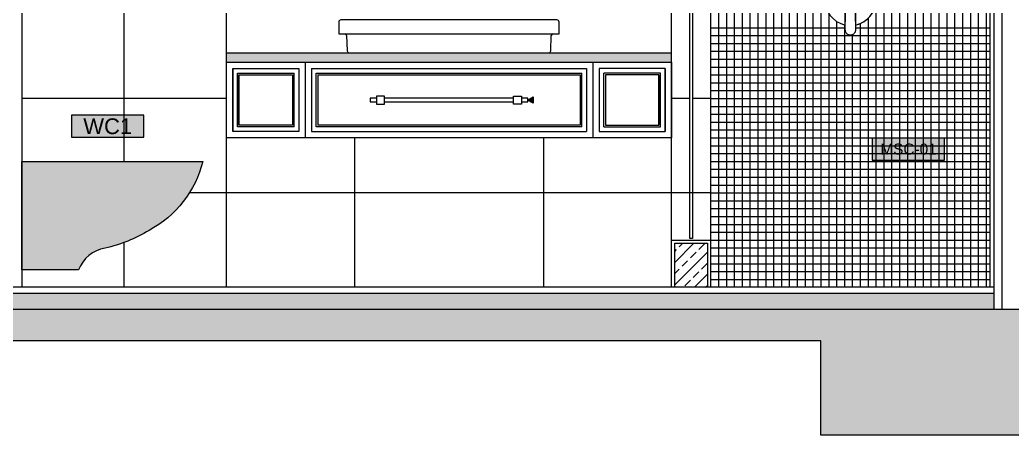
# Model space of a CAD drawing. Header units: millimetres. Extents: x -3207095 to 15275363, y 3702017 to 4798027.
# Drawn here: x 700193 to 701037, y 4470548 to 4470902 of the extents above; entities that cross this region are included whole.
import ezdxf
from ezdxf.enums import TextEntityAlignment as Align

# ---------------------------------------------------------------- set-up
doc = ezdxf.new("R2010")
doc.units = ezdxf.units.MM
doc.linetypes.add('DUZ', pattern=[500, 500])
doc.layers.get('0').update_dxf_attribs({"color": 1, "linetype": 'DUZ'})
for name, color, linetype in [('255', 255, 'Continuous'), ('a_cam', 161, 'Continuous'), ('a_duvar_alcipan', 2, 'Continuous'), ('a_duvar_tarama', 253, 'Continuous'), ('a_kolon', 4, 'Continuous'), ('a_kolon_tarama', 252, 'Continuous'), ('a_metal', 72, 'Continuous'), ('a_mobilya', 1, 'Continuous'), ('a_mobilya_tarama', 253, 'Continuous'), ('a_seramik', 241, 'Continuous'), ('a_vitrifiye', 195, 'Continuous'), ('a_yazi', 105, 'Continuous'), ('a_zemin_kaplama', 30, 'Continuous')]:
    doc.layers.add(name, color=color, linetype=linetype)
doc.styles.add('KOD', font='arial.ttf')

# ---------------------------------------------------------------- blocks, each defined once
blk = doc.blocks.new('STARCK-KLOZET_YAN')
at = {"layer": '255'}
h = blk.add_hatch(color=256, dxfattribs=at)
edge = h.paths.add_edge_path()
edge.add_line((18.00002411140667, -34.49742357332434), (3.637978807091713e-12, -34.5))
edge.add_line((3.637978807091713e-12, -34.5), (0, 0))
edge.add_line((0, 0), (57.5, 0))
edge.add_arc((24.33823148064585, 8.181951201748234), 34.15621783510314, 298.1153258103459, 346.14031253983416, ccw=False)
edge.add_arc((15.35741359649546, 20.09990886259948), 48.95434214649311, 283.13356272517495, 300.81381677036165, ccw=False)
edge.add_arc((28.35449695676652, -38.52502475920846), 11.11020608350002, 99.70856820353063, 158.7453526092208)
at = {"flags": 128}
blk.add_lwpolyline([(18.00002411140667, -34.49742357332434), (3.637978807091713e-12, -34.5), (0, 0), (57.5, 0, -0.2126705152751768), (40.43427470295865, -21.94386180611036, -0.07729806358318947), (26.48090754335863, -27.57393614081957, 0.2634496632043544)], format="xyb", close=True, dxfattribs=at)
blk = doc.blocks.new('MIXER')
blk.add_line((38756.40061730873, -3236.053562598003), (38756.40061731226, -3235.734678039901))
for centre, radius in [((38740.23269759772, -3102.673608961644), 6.350000460556679), ((38740.23269824957, -3102.67360839419), 6)]:
    blk.add_circle(centre, radius)
for centre, radius, start, end in [((38740.23269824957, -3144.67360839419), 80.4911963035139, 281.5509662925301, 258.44904306761), ((38740.23317444966, -3156.964513849432), 26.97643720485066, 0, 231.5962045508272), ((38740.23270182423, -3156.969598926723), 26.10011858083304, 314.9002041216816, 225.0997968535989), ((38740.23269824957, -3144.67360839419), 80.49119630351392, 281.6445993358919, 0), ((38740.23267430804, -3157.675583943309), 26.62148539341141, 206.5408588659325, 231.310525008394), ((38716.14940092123, -3181.042630690662), 7.951765178501921, 0.07331303088536377, 44.62011241971958), ((38764.31600447977, -3181.042630831324), 7.951766521005784, 135.3798925272191, 179.9266798774566), ((38764.3491414366, -3181.144925859493), 7.984673414745522, 135.334321370185, 179.8983758638159), ((38740.23267430804, -3157.675583943309), 26.62148539341141, 308.7049667281408, 330.3762734032101), ((38740.23317444966, -3156.964513849432), 26.97643720485066, 308.4432183138551, 0)]:
    blk.add_arc(centre, radius, start, end)
blk.add_open_spline([(38756.36424446957, -3181.03245513703), (38756.35021442358, -3194.993267881198), (38756.31073600619, -3208.984116909597), (38756.35940152836, -3226.522948944006), (38756.38046203186, -3230.033245124332), (38756.4023836727, -3235.302737613992), (38756.41524097505, -3237.061632241847), (38756.32899750752, -3240.572169401283), (38756.2261883053, -3242.329677810314), (38755.33995138808, -3245.753411684035), (38754.57832652576, -3247.340711658817), (38752.54395422707, -3250.221118029482), (38751.30022360803, -3251.481488079258), (38748.48768257211, -3253.590821813181), (38746.93794339975, -3254.426228495384), (38743.60681367599, -3255.57725336615), (38741.89150476801, -3255.8715492824), (38738.352141738, -3255.845429806755), (38736.63148833464, -3255.524514185626), (38733.30415573592, -3254.319612740453), (38731.77401233069, -3253.46739183574), (38728.97341131319, -3251.303891339493), (38727.7662976281, -3250.043710500541), (38725.77505436332, -3247.133956621564), (38725.04354855385, -3245.535395002976), (38724.21536198162, -3242.125407098935), (38724.12544031197, -3240.349384261255), (38724.05121438306, -3236.851274819881), (38724.06347567749, -3235.10148804248), (38724.08636676952, -3229.853107136932), (38724.106654599, -3226.35443060603), (38724.15419673474, -3208.874055798753), (38724.11513135202, -3194.936029757425), (38724.10115959019, -3181.032455982299)], degree=3, knots=[0, 0, 0, 0, 0.2499999999999998, 0.2499999999999998, 0.3125, 0.3125, 0.34375, 0.34375, 0.3749999999999999, 0.3749999999999999, 0.4062499999999999, 0.4062499999999999, 0.4374999999999999, 0.4374999999999999, 0.4687499999999999, 0.4687499999999999, 0.4999999999999999, 0.4999999999999999, 0.5312499999999999, 0.5312499999999999, 0.5624999999999999, 0.5624999999999999, 0.5937499999999998, 0.5937499999999998, 0.6249999999999998, 0.6249999999999998, 0.6562499999999998, 0.6562499999999998, 0.6874999999999998, 0.6874999999999998, 0.7499999999999996, 0.7499999999999996, 1, 1, 1, 1])
for points in [[(38724.1009234841, -3181.130763575252), (38724.11115266718, -3191.387404376955), (38724.13514150096, -3201.661833415366), (38724.13212932322, -3211.953429106529)], [(38756.33330955955, -3211.969176269761), (38756.33027856186, -3201.672594537383), (38756.35424581754, -3191.392574613257), (38756.36448058145, -3181.130763645106)]]:
    blk.add_open_spline(points, degree=3)
blk = doc.blocks.new('LAV')
for p, q in [((44288.93192415825, 5907.958190289231), (44288.93192415825, 5869.958190289231)), ((44981.93192415825, 5914.958190289231), (44295.93192415825, 5914.958190289231)), ((44988.93192415825, 5869.958190289231), (44988.93192415825, 5907.958190289231)), ((44288.93192415825, 5869.958190289231), (44308.93192415825, 5869.958190289231)), ((44308.93192415825, 5869.958190289231), (44968.93192415825, 5869.958190289231)), ((44313.93192415825, 5864.958190289231), (44315.61665211481, 5816.713893812313)), ((44962.24719620169, 5816.713893812313), (44963.93192415825, 5864.958190289231)), ((44968.93192415825, 5869.958190289231), (44988.93192415825, 5869.958190289231)), ((44322.61238790394, 5809.958190289231), (44955.25146041255, 5809.958190289231))]:
    blk.add_line(p, q)
for centre, radius, start, end in [((44295.93192415825, 5907.958190289231), 7, 90, 180), ((44981.93192415825, 5907.958190289231), 7, 0, 90), ((44308.93192415825, 5864.958190289231), 5, 0, 90), ((44968.93192415825, 5864.958190289231), 5, 90, 180), ((44322.61238790394, 5816.958190289231), 6.99999999999891, 181.9999999999965, 270), ((44955.25146041255, 5816.958190289231), 6.999999999999091, 270, 358.0000000000035)]:
    blk.add_arc(centre, radius, start, end)

msp = doc.modelspace()

# ---------------------------------------------------------------- hatches: boundary and pattern name
for points in [[(700236.984718594, 4470801.705706013), (700298.5634317307, 4470801.705706013), (700298.5634317307, 4470820.382309848), (700236.984718594, 4470820.382309848)], [(700917.9714343159, 4470782.268709542), (700979.5501474526, 4470782.268709542), (700979.5501474526, 4470800.945313379), (700917.9714343159, 4470800.945313379)]]:
    msp.add_hatch(color=255).paths.add_polyline_path(points)
at = {"layer": 'a_duvar_tarama'}
h = msp.add_hatch(dxfattribs=at)
h.set_pattern_fill('ANSI33', color=256, scale=53.54670707534738, style=0)
h.set_pattern_definition([(45, (690533.2022098724, 4471193.604221378), (-9.465809920796953, 9.465809920796953), []), (45, (690542.6680197774, 4471193.604221378), (-9.465809920796953, 9.465809920796953), [6.693338384418425, -3.346669192209212])])
h.paths.add_polyline_path([(700777.8589094668, 4470711.49882827), (700750.0146217877, 4470711.49882827), (700750.0146217877, 4470674.016133318), (700777.8589094668, 4470674.016133318)])
at = {"layer": 'a_kolon_tarama'}
h = msp.add_hatch(color=256, dxfattribs=at)
h.paths.add_polyline_path([(702440.4841641563, 4471545.488790968), (700076.5398949576, 4471545.488790968), (700076.5398949576, 4471518.715437431), (700874.2429822027, 4471518.715437431), (700874.2429822027, 4471438.395376818), (701061.6564569662, 4471438.395376818), (701061.6564569662, 4471518.715437431), (702253.0706893927, 4471518.715437431), (702253.0706893927, 4471438.395376818), (702440.4841641563, 4471438.395376818)])
h.paths.add_polyline_path([(701061.6564569662, 4470548.181371691), (701061.6564569662, 4470628.501432303), (702253.0706893927, 4470628.501432303), (702253.0706893927, 4470548.181371691), (702440.4841641563, 4470548.181371691), (702440.4841641563, 4470655.274785841), (700076.5398949576, 4470655.274785841), (700076.5398949576, 4470628.501432303), (700874.2429822027, 4470628.501432303), (700874.2429822027, 4470548.181371691)])
h = msp.add_hatch(dxfattribs=at)
h.set_pattern_fill('AR-CONC', color=256, scale=1.338667676883684, style=0)
h.set_pattern_definition([(130, (708967.1404578444, 4471193.604221378), (-9.60173022363318, -0.8400425475664198), [1.004000757662763, -11.0440083342904]), (185, (708967.1404578444, 4471193.604221378), (1.857419254322278, 10.06935296190377), [0.8032006061302109, -8.835206667432319]), (79.54860000000002, (708966.3403136842, 4471193.534217892), (-7.744318100745259, 9.229304301224879), [0.8532693207142432, -9.385962822363558]), (133.8158, (708967.1404578444, 4471196.281556731), (-14.28681095238599, -2.215749543919039), [1.506001136494145, -16.56601250143559]), (83.3644, (708965.9498903861, 4471196.096910188), (-12.51202752706702, 13.04020107249175), [1.279904021231401, -14.07894198458371]), (188.8158, (708967.1404578444, 4471196.281556731), (-12.51201734763618, 13.04021084509889), [1.204800909195311, -13.25281000114842]), (159, (708965.8017901673, 4471195.612222893), (-7.990601767749094, -5.389728950364553), [1.004000757662763, -11.0440083342904]), (214, (708965.8017901673, 4471195.612222893), (-3.257183701336464, 9.707349261949698), [0.8032006061302108, -8.835206667432317]), (108.5485999999999, (708965.1359069725, 4471195.163078388), (-11.24778874268286, 4.317611507548528), [0.8532693207142436, -9.385962822363565]), (142.5, (708967.1404578444, 4471193.604221378), (-0.1627800526883922, 4.456342419572186), [0, -8.728113253281625, 0, -8.96907343512069, 0, -8.868673359354414]), (172.5, (708967.1404578444, 4471193.604221378), (-3.521626865465465, 5.279862100812763), [0, -5.113710525695673, 0, -8.52731310174907, 0, -3.380135884131303]), (212.5, (708970.1256867636, 4471193.604221378), (-7.146108404993079, -0.3019347774707168), [0, -3.346669192209197, 0, -10.4416078796927, 0, -13.85521045574608]), (222.5, (708971.4643544403, 4471193.604221378), (-7.806924745042672, 1.340073041432859), [0, -4.350669949871974, 0, -6.934298566257484, 0, -9.83920742509508])])
h.paths.add_polyline_path([(700076.5398949576, 4470668.661462609), (700076.5398949576, 4470655.274785841), (701021.4964266596, 4470655.274785841), (701021.4964266596, 4470668.661462609)])
at = {"layer": 'a_mobilya_tarama'}
msp.add_hatch(color=256, dxfattribs=at).paths.add_polyline_path([(700747.3372864339, 4470873.477617173), (700368.7620674109, 4470873.477617173), (700368.7620674109, 4470865.445611112), (700747.3372864339, 4470865.445611112)])
at = {"layer": 'a_yazi'}
msp.add_hatch(color=256, dxfattribs=at).paths.add_polyline_path([(700629.7787982952, 4470835.997845026), (700629.7787982952, 4470830.619607415), (700624.8939860731, 4470833.308726221)])

# ---------------------------------------------------------------- linework, layer by layer
at = {"layer": 'a_cam', "flags": 128}
msp.add_lwpolyline([(700762.9996982533, 4470715.514831301), (700762.9996982533, 4471221.531213162), (700765.1415665364, 4471221.531213162), (700765.1415665364, 4470715.514831301)], close=True, dxfattribs=at)
at = {"layer": 'a_duvar_alcipan'}
msp.add_line((701021.4964266596, 4471438.395376818), (701021.4964266596, 4470655.274785841), dxfattribs=at)
at = {"layer": 'a_duvar_alcipan', "color": 1}
msp.add_line((701028.189765044, 4471438.395376818), (701028.189765044, 4470655.274785841), dxfattribs=at)
at = {"layer": 'a_kolon'}
for p, q in [((700076.5398949576, 4470655.274785841), (702440.4841641563, 4470655.274785841)), ((700874.2429822027, 4470628.501432303), (700076.5398949576, 4470628.501432303)), ((700874.2429822027, 4470548.181371691), (700874.2429822027, 4470628.501432303)), ((701061.6564569662, 4470548.181371691), (700874.2429822027, 4470548.181371691))]:
    msp.add_line(p, q, dxfattribs=at)
at = {"layer": 'a_metal'}
for points in [[(700496.4709637859, 4470834.923988078), (700491.1162930783, 4470834.923988078), (700491.1162930783, 4470831.711185653), (700496.4709637859, 4470831.711185653)], [(700612.9350516747, 4470834.923988078), (700503.1643021703, 4470834.923988078)], [(700619.6283900593, 4470831.711185653), (700624.983060767, 4470831.711185653), (700624.983060767, 4470834.923988078), (700619.6283900593, 4470834.923988078)], [(700503.1643021703, 4470831.711185653), (700612.9350516747, 4470831.711185653)]]:
    msp.add_lwpolyline(points, dxfattribs=at)
for points in [[(700496.4709637859, 4470829.970917674), (700503.1643021703, 4470829.970917674), (700503.1643021703, 4470836.664256059), (700496.4709637859, 4470836.664256059)], [(700619.6283900593, 4470829.970917674), (700612.9350516747, 4470829.970917674), (700612.9350516747, 4470836.664256059), (700619.6283900593, 4470836.664256059)]]:
    msp.add_lwpolyline(points, close=True, dxfattribs=at)
at = {"layer": 'a_mobilya'}
for p, q in [((700368.7620674109, 4470873.477617173), (700747.3372864339, 4470873.477617173)), ((700374.1167381185, 4470860.090940405), (700374.1167381185, 4470806.544233328)), ((700430.3407805476, 4470860.090940405), (700430.3407805476, 4470806.544233328)), ((700435.6954512552, 4470865.445611112), (700435.6954512552, 4470801.189562621)), ((700441.0501219628, 4470860.090940405), (700441.0501219628, 4470806.544233328)), ((700675.0492318822, 4470860.090940405), (700675.0492318822, 4470806.544233328)), ((700680.4039025896, 4470865.445611112), (700680.4039025896, 4470801.189562621)), ((700685.7585732972, 4470860.090940405), (700685.7585732972, 4470806.544233328)), ((700741.9826157263, 4470860.090940405), (700741.9826157263, 4470806.544233328)), ((700378.1327411493, 4470810.560236361), (700378.1327411493, 4470856.074937373)), ((700379.4714088261, 4470854.736269698), (700379.4714088261, 4470811.898904037)), ((700424.98610984, 4470854.736269698), (700424.98610984, 4470811.898904037)), ((700426.324777517, 4470810.560236361), (700426.324777517, 4470856.074937373)), ((700445.0661249936, 4470810.560236361), (700445.0661249936, 4470856.074937373)), ((700446.4047926704, 4470854.736269698), (700446.4047926704, 4470811.898904037)), ((700669.6945611746, 4470854.736269698), (700669.6945611746, 4470811.898904037)), ((700671.0332288516, 4470810.560236361), (700671.0332288516, 4470856.074937373)), ((700689.7745763278, 4470810.560236361), (700689.7745763278, 4470856.074937373)), ((700691.1132440048, 4470854.736269698), (700691.1132440048, 4470811.898904037)), ((700736.6279450187, 4470854.736269698), (700736.6279450187, 4470811.898904037)), ((700737.9666126955, 4470810.560236361), (700737.9666126955, 4470856.074937373)), ((700441.0501219628, 4470806.544233328), (700675.0492318822, 4470806.544233328))]:
    msp.add_line(p, q, dxfattribs=at)
msp.add_lwpolyline([(700368.7620674109, 4470865.445611112), (700747.3372864339, 4470865.445611112), (700747.3372864339, 4470801.189562621), (700368.7620674109, 4470801.189562621)], close=True, dxfattribs=at)
for points in [[(700430.3407805476, 4470806.544233328), (700374.1167381185, 4470806.544233328), (700374.1167381185, 4470860.090940405), (700430.3407805476, 4470860.090940405)], [(700441.0501219628, 4470860.090940405), (700675.0492318822, 4470860.090940405)], [(700685.7585732972, 4470806.544233328), (700741.9826157263, 4470806.544233328), (700741.9826157263, 4470860.090940405), (700685.7585732972, 4470860.090940405)], [(700426.324777517, 4470810.560236361), (700378.1327411493, 4470810.560236361), (700378.1327411493, 4470856.074937373), (700426.324777517, 4470856.074937373)], [(700424.98610984, 4470811.898904037), (700379.4714088261, 4470811.898904037), (700379.4714088261, 4470854.736269698), (700424.98610984, 4470854.736269698)], [(700445.0661249936, 4470856.074937373), (700671.0332288516, 4470856.074937373)], [(700446.4047926704, 4470854.736269698), (700669.6945611746, 4470854.736269698)], [(700689.7745763278, 4470810.560236361), (700737.9666126955, 4470810.560236361), (700737.9666126955, 4470856.074937373), (700689.7745763278, 4470856.074937373)], [(700691.1132440048, 4470811.898904037), (700736.6279450187, 4470811.898904037), (700736.6279450187, 4470854.736269698), (700691.1132440048, 4470854.736269698)], [(700671.0332288516, 4470810.560236361), (700445.0661249936, 4470810.560236361)], [(700669.6945611746, 4470811.898904037), (700446.4047926704, 4470811.898904037)], [(700750.0146217877, 4470674.016133318), (700750.0146217877, 4470711.49882827), (700777.8589094668, 4470711.49882827), (700777.8589094668, 4470674.016133318)]]:
    msp.add_lwpolyline(points, dxfattribs=at)
at = {"layer": 'a_seramik'}
for p, q in [((700194.7352694164, 4471518.715437431), (700194.7352694164, 4470674.016133318)), ((700281.7486684138, 4470781.109547468), (700281.7486684138, 4471343.349971758)), ((700368.7620674109, 4470674.016133318), (700368.7620674109, 4471343.349971758)), ((700747.3372864339, 4470674.016133318), (700747.3372864339, 4471343.349971758)), ((700780.5362448206, 4471343.349971758), (700780.5362448206, 4470674.016133318)), ((701018.2836242353, 4470674.016133318), (701018.2836242353, 4471346.696640952)), ((700368.7620674109, 4470834.656254543), (700194.7352694164, 4470834.656254543)), ((700762.9996982533, 4470834.656254543), (700747.3372864339, 4470834.656254543)), ((700780.5362448206, 4470834.656254543), (700765.1415665364, 4470834.656254543)), ((700477.7296163095, 4470801.189562621), (700477.7296163095, 4470674.016133318)), ((700638.3697375355, 4470801.189562621), (700638.3697375355, 4470674.016133318)), ((700368.7620674109, 4470754.33619393), (700337.3114103421, 4470754.33619393)), ((700747.3372864339, 4470754.33619393), (700368.7620674109, 4470754.33619393)), ((700780.5362448206, 4470754.33619393), (700747.3372864339, 4470754.33619393)), ((700281.7486684138, 4470674.016133318), (700281.7486684138, 4470712.155164301))]:
    msp.add_line(p, q, dxfattribs=at)
at = {"layer": 'a_seramik', "color": 253}
for p, q in [((700787.2295832052, 4471343.349971758), (700787.2295832052, 4470674.016133318)), ((700793.9229215893, 4471343.349971758), (700793.9229215893, 4470674.016133318)), ((700800.6162599737, 4471343.349971758), (700800.6162599737, 4470674.016133318)), ((700807.3095983583, 4471343.349971758), (700807.3095983583, 4470674.016133318)), ((700814.0029367427, 4471343.349971758), (700814.0029367427, 4470674.016133318)), ((700820.6962751269, 4471343.349971758), (700820.6962751269, 4470674.016133318)), ((700827.3896135115, 4471343.349971758), (700827.3896135115, 4470674.016133318)), ((700834.0829518959, 4471343.349971758), (700834.0829518959, 4470674.016133318)), ((700840.7762902805, 4471343.349971758), (700840.7762902805, 4470674.016133318)), ((700847.4696286647, 4471343.349971758), (700847.4696286647, 4470674.016133318)), ((700854.162967049, 4471343.349971758), (700854.162967049, 4470674.016133318)), ((700860.8563054337, 4471343.349971758), (700860.8563054337, 4470674.016133318)), ((700867.549643818, 4471343.349971758), (700867.549643818, 4470674.016133318)), ((700874.2429822027, 4471343.349971758), (700874.2429822027, 4470674.016133318)), ((700927.789689278, 4471343.349971758), (700927.789689278, 4470674.016133318)), ((700934.4830276622, 4471343.349971758), (700934.4830276622, 4470674.016133318)), ((700941.1763660465, 4471343.349971758), (700941.1763660465, 4470674.016133318)), ((700947.8697044312, 4471343.349971758), (700947.8697044312, 4470674.016133318)), ((700954.5630428155, 4471343.349971758), (700954.5630428155, 4470674.016133318)), ((700961.2563811997, 4471343.349971758), (700961.2563811997, 4470674.016133318)), ((700967.9497195843, 4471343.349971758), (700967.9497195843, 4470674.016133318)), ((700974.6430579687, 4471343.349971758), (700974.6430579687, 4470674.016133318)), ((700981.3363963533, 4471343.349971758), (700981.3363963533, 4470674.016133318)), ((700988.0297347375, 4471343.349971758), (700988.0297347375, 4470674.016133318)), ((700994.7230731219, 4471343.349971758), (700994.7230731219, 4470674.016133318)), ((701001.4164115065, 4471343.349971758), (701001.4164115065, 4470674.016133318)), ((701008.1097498909, 4471343.349971758), (701008.1097498909, 4470674.016133318)), ((701014.803088275, 4471343.349971758), (701014.803088275, 4470674.016133318)), ((700921.0963508934, 4471118.977788111), (700921.0963508934, 4470674.016133318)), ((700880.9363205868, 4470907.170106873), (700880.9363205868, 4470674.016133318)), ((700914.403012509, 4470902.787513437), (700914.403012509, 4470674.016133318)), ((700780.5362448206, 4470894.896300003), (700895.084487861, 4470894.896300003)), ((700887.6296589712, 4470900.221534852), (700887.6296589712, 4470674.016133318)), ((700894.3229973558, 4470897.325771473), (700894.3229973558, 4470674.016133318)), ((700903.7351552052, 4470894.896300003), (701018.2836242353, 4470894.896300003)), ((700907.7096741244, 4470898.379242538), (700907.7096741244, 4470674.016133318)), ((700780.5362448206, 4470888.202961618), (701018.2836242353, 4470888.202961618)), ((700901.0163357402, 4470888.826441996), (700901.0163357402, 4470674.016133318)), ((700780.5362448206, 4470881.509623235), (701018.2836242353, 4470881.509623235)), ((700780.5362448206, 4470874.81628485), (701018.2836242353, 4470874.81628485)), ((700780.5362448206, 4470868.122946465), (701018.2836242353, 4470868.122946465)), ((700780.5362448206, 4470861.429608082), (701018.2836242353, 4470861.429608082)), ((700780.5362448206, 4470854.736269698), (701018.2836242353, 4470854.736269698)), ((700780.5362448206, 4470848.042931313), (701018.2836242353, 4470848.042931313)), ((700780.5362448206, 4470841.349592928), (701018.2836242353, 4470841.349592928)), ((700780.5362448206, 4470834.656254543), (701018.2836242353, 4470834.656254543)), ((700780.5362448206, 4470827.962916158), (701018.2836242353, 4470827.962916158)), ((700780.5362448206, 4470821.269577773), (701018.2836242353, 4470821.269577773)), ((700780.5362448206, 4470814.57623939), (701018.2836242353, 4470814.57623939)), ((700780.5362448206, 4470807.882901005), (701018.2836242353, 4470807.882901005)), ((700780.5362448206, 4470801.189562621), (701018.2836242353, 4470801.189562621)), ((700780.5362448206, 4470794.496224238), (701018.2836242353, 4470794.496224238)), ((700780.5362448206, 4470787.802885853), (701018.2836242353, 4470787.802885853)), ((700780.5362448206, 4470781.109547468), (701018.2836242353, 4470781.109547468)), ((700780.5362448206, 4470774.416209085), (701018.2836242353, 4470774.416209085)), ((700780.5362448206, 4470767.7228707), (701018.2836242353, 4470767.7228707)), ((700780.5362448206, 4470761.029532315), (701018.2836242353, 4470761.029532315)), ((700780.5362448206, 4470754.33619393), (701018.2836242353, 4470754.33619393)), ((700780.5362448206, 4470747.642855546), (701018.2836242353, 4470747.642855546)), ((700780.5362448206, 4470740.949517161), (701018.2836242353, 4470740.949517161)), ((700780.5362448206, 4470734.256178776), (701018.2836242353, 4470734.256178776)), ((700780.5362448206, 4470727.562840393), (701018.2836242353, 4470727.562840393)), ((700780.5362448206, 4470720.869502008), (701018.2836242353, 4470720.869502008)), ((700780.5362448206, 4470714.176163623), (701018.2836242353, 4470714.176163623)), ((700780.5362448206, 4470707.48282524), (701018.2836242353, 4470707.48282524)), ((700780.5362448206, 4470700.789486855), (701018.2836242353, 4470700.789486855)), ((700780.5362448206, 4470694.09614847), (701018.2836242353, 4470694.09614847)), ((700780.5362448206, 4470687.402810087), (701018.2836242353, 4470687.402810087)), ((700780.5362448206, 4470680.709471703), (701018.2836242353, 4470680.709471703))]:
    msp.add_line(p, q, dxfattribs=at)
at = {"layer": 'a_seramik'}
msp.add_lwpolyline([(700747.3372864339, 4470674.016133318), (700747.3372864339, 4470714.176163623), (700780.5362448206, 4470714.176163623), (700780.5362448206, 4470674.016133318)], dxfattribs=at)
at = {"layer": 'a_yazi'}
for points in [[(700629.7787982952, 4470835.997845026), (700629.7787982952, 4470830.619607415), (700624.8939860731, 4470833.308726221)], [(700236.984718594, 4470801.705706013), (700298.5634317307, 4470801.705706013), (700298.5634317307, 4470820.382309848), (700236.984718594, 4470820.382309848)], [(700917.9714343159, 4470782.268709542), (700979.5501474526, 4470782.268709542), (700979.5501474526, 4470800.945313379), (700917.9714343159, 4470800.945313379)]]:
    msp.add_lwpolyline(points, close=True, dxfattribs=at)
at = {"layer": 'a_zemin_kaplama'}
for p, q in [((701021.4964266596, 4470674.016133318), (700076.5398949576, 4470674.016133318)), ((701021.4964266596, 4470668.661462609), (700076.5398949576, 4470668.661462609))]:
    msp.add_line(p, q, dxfattribs=at)

# ---------------------------------------------------------------- block references
at = {"layer": 'a_mobilya', "xscale": 2.677335353767369, "yscale": 2.677335353767369, "zscale": 2.677335353767369}
msp.add_blockref('STARCK-KLOZET_YAN', (700194.7352694164, 4470781.109547468), dxfattribs=at)
at = {"layer": 'a_vitrifiye', "xscale": 0.2677335353767369, "yscale": 0.2677335353767369, "zscale": 0.2677335353767369}
for name, p in [('MIXER', (690527.3503454132, 4471760.201585507)), ('LAV', (688606.7106174261, 4469317.956970494))]:
    msp.add_blockref(name, p, dxfattribs=at)

# ---------------------------------------------------------------- texts
at = {"layer": 'a_yazi', "style": 'KOD'}
for tag, height, p in [('WC1', 13.38667676883685, (700267.8541345862, 4470811.044007933)), ('MSC-01', 9.370673738185792, (700948.8408503076, 4470791.60701146))]:
    msp.add_attdef(tag, text='CG', height=height, dxfattribs=at).set_placement(p, align=Align.MIDDLE)

doc.saveas('drawing.dxf')
